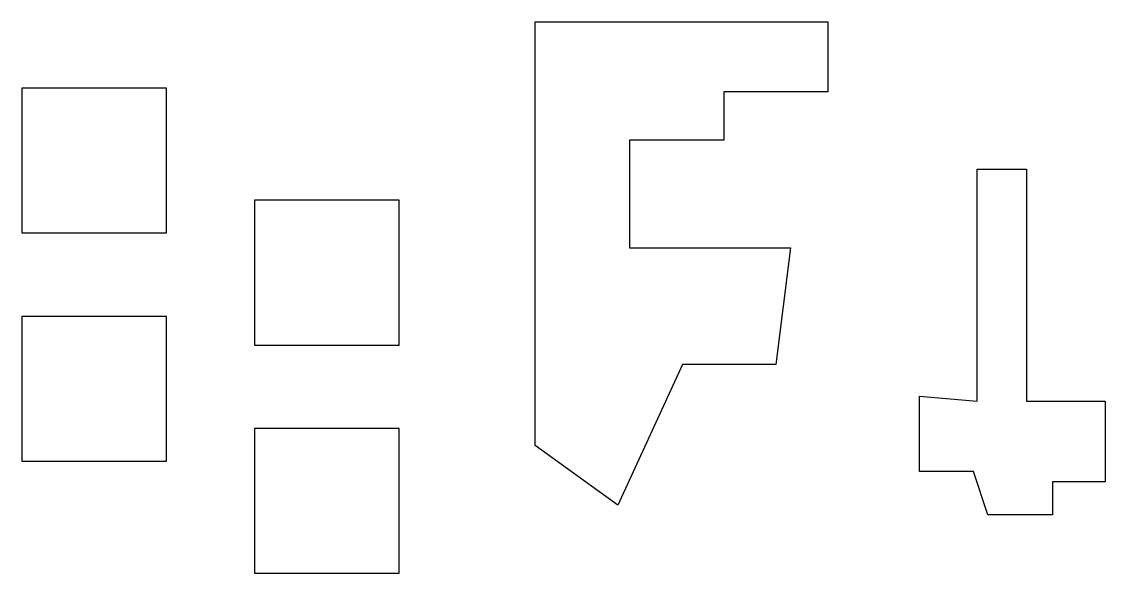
# Model space of a CAD drawing. Header units: millimetres. Extents: x 1412 to 8899, y -3056 to 755.
import ezdxf

# ---------------------------------------------------------------- set-up
doc = ezdxf.new("R2010")
doc.units = ezdxf.units.MM

msp = doc.modelspace()

# ---------------------------------------------------------------- linework, layer by layer
msp.add_lwpolyline([(4959.2, -2171.7), (4959.2, 755.1), (6982.4, 755.1), (6982.4, 269.5), (6263.6, 269.5), (6263.6, -63.1), (5611.4, -63.1), (5611.4, -808.1), (6722.8, -808.1), (6623, -1613), (5977.4, -1613), (5531.5, -2584.2)], close=True)
at = {"elevation": 1000}
for points in [[(1412, -704), (2412, -704), (2412, 296), (1412, 296)], [(3020.8, -1478.7), (4020.8, -1478.7), (4020.8, -478.7), (3020.8, -478.7)], [(1412, -2280.9), (2412, -2280.9), (2412, -1280.9), (1412, -1280.9)], [(3020.8, -3055.6), (4020.8, -3055.6), (4020.8, -2055.6), (3020.8, -2055.6)]]:
    msp.add_lwpolyline(points, close=True, dxfattribs=at)
msp.add_lwpolyline([(8013.9, -1865.7), (8013.9, -262.6), (8353.3, -262.6), (8353.3, -1865.7), (8899, -1865.7), (8899, -2424.5), (8533, -2424.5), (8533, -2650.7), (8087.1, -2650.7), (7987.3, -2351.3), (7747.7, -2351.3), (7614.6, -2351.3), (7614.6, -1832.5), (8013.9, -1865.7)])

doc.saveas('drawing.dxf')
